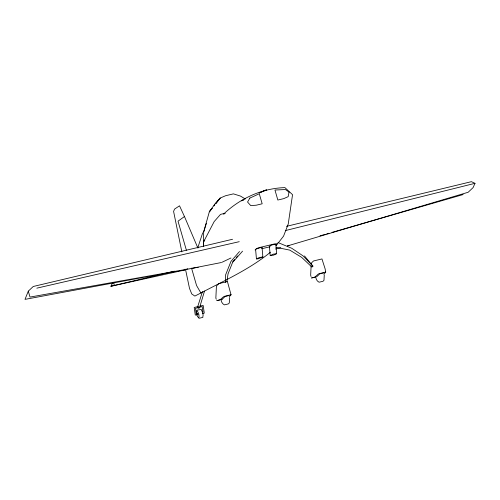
<?xml version="1.0" encoding="UTF-8"?>
<svg xmlns="http://www.w3.org/2000/svg" width="500" height="500" viewBox="0 0 500 500"><rect width="100%" height="100%" fill="white"/><g stroke="black" fill="none" stroke-linecap="round" stroke-linejoin="round"><path stroke-width="0.75" d="M203.388 246.319L203.675 231.938L209.312 211.85L215.344 203.35L220.175 198.069L225.569 195.738L233.406 193.863L240.387 196.044L245.325 198.981M225.369 282.481L225.625 274.819L231.025 261.3L239.506 251.537M203.444 246.281L203.5 242.006L214.169 221.588L220.525 214.375L224.975 213.312M311.119 265.825L310.669 275.156L311.038 276.562M197.838 314.637L197.519 313.525L197.838 314.637L195.281 315.038L194.2 307.469L198.581 306.419M226.95 281.537L228.025 273.888L232.594 262.431L242.556 251.163M204.513 291.056L199.481 307.981L198.219 308.288L197.738 306.613L202.481 291.531M311.194 264.275L311.663 262.75L313.556 260.956L321.956 258.938L325.106 268.8L325.712 272.106M203.675 231.938L206.344 223.469M197.862 247.55L202.7 232.862M28.3 291.163L25 299.369L198.275 267.225L30.006 297.081L28.3 291.163L33.225 286.494L232.544 239.269M286.469 226.344L471.388 181.675L475 183.325L473.094 187.594L468.169 192.262L287.55 245.9M230.919 294.994L229.344 296.681M231.025 294.756L227.531 281.931M325.606 272.344L323.825 274.231M174.475 271.163L110.894 286.275L112.594 282.794M203.5 242.006L204.788 240.125M276.056 245.725L277.381 244.037M278.263 242.913L283.569 236.119L288.238 224L292.55 194.681L284.938 187.619C262.013 188.263 240.087 198.431 223.575 214.1L225.019 213.525M215.925 203.463L220.175 198.069L215.869 203.506M213.956 205.925L214.913 204.719M232.631 261.913L234.619 259.538M236.112 257.756L237.606 255.975M255.113 249.981L256.594 248.575L259.125 247.613L274.8 243.863L276.319 243.863L275.338 244.788M261.556 248.081L262.062 247.606L262.881 256.988L257.95 258.881L256.431 258.888L255.619 249.506M256.431 258.888L259.431 257.475L262.881 256.988M276.537 244.219L278.206 242.638L291.756 248.275L303.119 255.925L312.925 266.144L311.913 267.1L301.637 257.331L289.8 250.131L276.05 247.325M270.387 252.256C249.562 269.312 224.537 280.487 200.875 292.994L194.856 296.081L191.75 293.95L189.5 288.387L185.512 269.356M222.106 299.331L225.106 296.488L229.025 295.55M270.212 255.588L273.212 254.175L276.656 253.688L275.844 244.306L272.4 244.8L269.394 246.206L270.212 255.588L273.625 255.131L276.656 253.688M316.794 276.681L319.794 273.837L323.713 272.9M110.894 286.275L184.031 270.169L185.131 269.144M181.844 251.856L173.594 211.438L174.537 209.106L179.525 205.812L184.462 216.525L178.019 221.194L186.394 250.244M223.506 296.769L220.087 299.812L216.794 300.637L222.056 299.363M223.994 296.444L231.05 294.706M318.188 274.119L314.9 277.131L311.481 277.987L316.062 276.875M318.681 273.788L325.737 272.056M222.213 262.169L230.969 257.994M244.262 199.556L241.425 200.825L243.512 199.906M259.175 192.906L266.519 189.825L259.55 192.881M184.031 270.169L187.662 268.8M256.125 249.025L260.512 247.638L262.062 247.606M319.95 235.856L325.2 234.344M326.7 233.912L328.95 233.263M331.95 232.4L463.162 194.55M275.6 249.019L280.825 247.656M285.587 230.531L475 183.325M261.887 248.7L270.1 246.737M227.269 281.588L218.869 283.606L216.975 285.406L216.381 286.956L215.856 298.087L216.281 299.231M200.044 306.069L203.175 305.481L204.269 313.1L202.481 313.525M196.569 310.225L201.3 309.419M198.9 318.325L202.944 317.356M36.837 288.15L239.237 241.681M191.694 268.387L221.544 262.488M287.581 245.769L289.044 245.512M304.506 255.95L312.925 266.144M201.369 309.981L202.631 312.425M200.875 292.994L196.556 285.506L191.537 268.094M184.462 216.525L197.906 248.062M196.881 315.006L197.525 316.631L198.731 317.738A3.931 1.106 76.5 0 0 198.581 313.394L197.325 310.944L196.737 310.806A3.962 1.119 76.5 0 0 196.744 314.419M315.85 277.575L316.406 279.506L317.5 281.087L319.075 282.219L322.994 281.281L323.975 280.35L324.269 274.831M221.163 300.231L221.719 302.156L222.819 303.738L224.387 304.869L228.306 303.931L229.288 303L229.581 297.481M113.663 282.775L114.456 285.519M202.975 312.219L202.169 306.569L195.469 308.331L196.281 314.031M202.781 313.05A3.931 1.106 76.5 0 1 202.781 316.769M289.019 192.113L288.169 196.65L283.788 198.619L277.844 200.037L274.95 190.006L285.494 189.55L289.019 192.113M249.844 198.075L247.556 202.031L250.744 205.6L256.225 205.212L262.169 203.787L259.275 193.756L249.844 198.075M212.1 208.294L209.312 211.85L212.144 208.256"/></g></svg>
